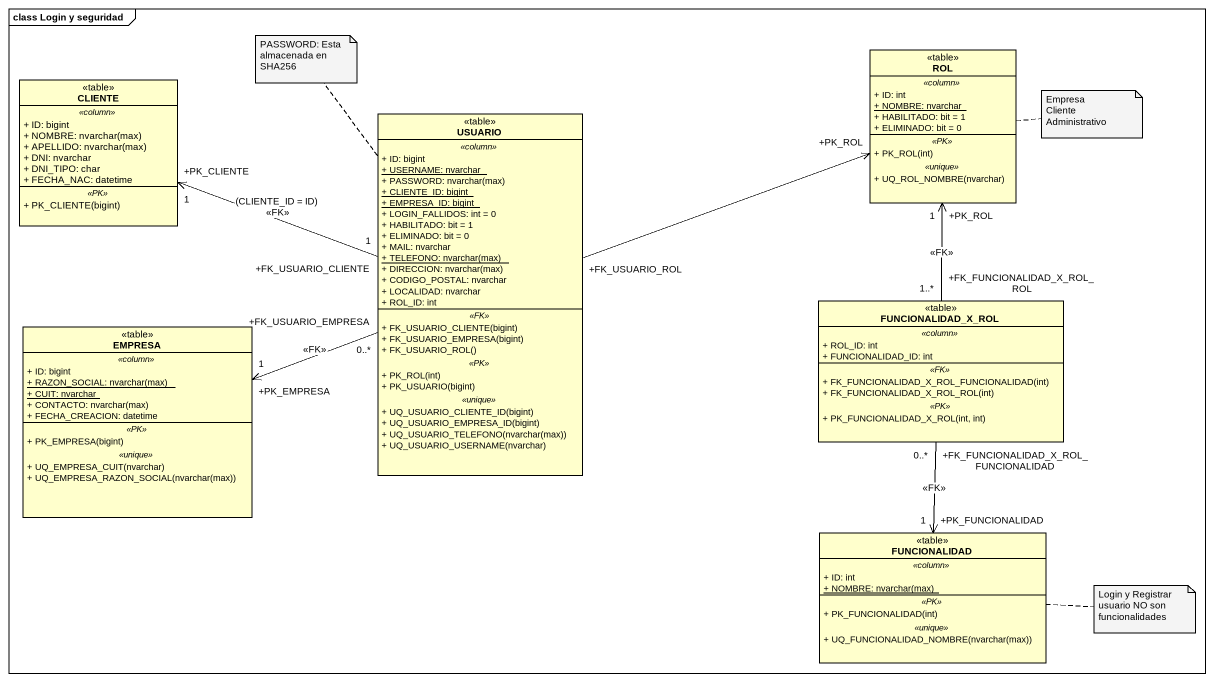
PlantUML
@startuml
mainframe class Login y seguridad
hide circle
hide empty members
skinparam classAttributeIconSize 0
class ROL <<table>> {
  .. <<column>> ..
  + ID: int
  {static} + NOMBRE: nvarchar
  + HABILITADO: bit = 1
  + ELIMINADO: bit = 0
  .. <<PK>> ..
  + PK_ROL(int)
  .. <<unique>> ..
  + UQ_ROL_NOMBRE(nvarchar)
}
class CLIENTE <<table>> {
  .. <<column>> ..
  + ID: bigint
  {field} + NOMBRE: nvarchar(max)
  {field} + APELLIDO: nvarchar(max)
  + DNI: nvarchar
  + DNI_TIPO: char
  + FECHA_NAC: datetime
  .. <<PK>> ..
  + PK_CLIENTE(bigint)
}
class USUARIO <<table>> {
  .. <<column>> ..
  + ID: bigint
  {static} + USERNAME: nvarchar
  {field} + PASSWORD: nvarchar(max)
  {static} + CLIENTE_ID: bigint
  {static} + EMPRESA_ID: bigint
  + LOGIN_FALLIDOS: int = 0
  + HABILITADO: bit = 1
  + ELIMINADO: bit = 0
  + MAIL: nvarchar
  {static} {field} + TELEFONO: nvarchar(max)
  {field} + DIRECCION: nvarchar(max)
  + CODIGO_POSTAL: nvarchar
  + LOCALIDAD: nvarchar
  + ROL_ID: int
  .. <<FK>> ..
  + FK_USUARIO_CLIENTE(bigint)
  + FK_USUARIO_EMPRESA(bigint)
  + FK_USUARIO_ROL()
  .. <<PK>> ..
  + PK_ROL(int)
  + PK_USUARIO(bigint)
  .. <<unique>> ..
  + UQ_USUARIO_CLIENTE_ID(bigint)
  + UQ_USUARIO_EMPRESA_ID(bigint)
  + UQ_USUARIO_TELEFONO(nvarchar(max))
  + UQ_USUARIO_USERNAME(nvarchar)
}
class FUNCIONALIDAD_X_ROL <<table>> {
  .. <<column>> ..
  + ROL_ID: int
  + FUNCIONALIDAD_ID: int
  .. <<FK>> ..
  + FK_FUNCIONALIDAD_X_ROL_FUNCIONALIDAD(int)
  + FK_FUNCIONALIDAD_X_ROL_ROL(int)
  .. <<PK>> ..
  + PK_FUNCIONALIDAD_X_ROL(int, int)
}
class EMPRESA <<table>> {
  .. <<column>> ..
  + ID: bigint
  {static} {field} + RAZON_SOCIAL: nvarchar(max)
  {static} + CUIT: nvarchar
  {field} + CONTACTO: nvarchar(max)
  + FECHA_CREACION: datetime
  .. <<PK>> ..
  + PK_EMPRESA(bigint)
  .. <<unique>> ..
  + UQ_EMPRESA_CUIT(nvarchar)
  + UQ_EMPRESA_RAZON_SOCIAL(nvarchar(max))
}
class FUNCIONALIDAD <<table>> {
  .. <<column>> ..
  + ID: int
  {static} {field} + NOMBRE: nvarchar(max)
  .. <<PK>> ..
  + PK_FUNCIONALIDAD(int)
  .. <<unique>> ..
  + UQ_FUNCIONALIDAD_NOMBRE(nvarchar(max))
}
USUARIO "+FK_USUARIO_ROL" -right-> "+PK_ROL" ROL
USUARIO "+FK_USUARIO_CLIENTE\n1" -left-> "+PK_CLIENTE\n1" CLIENTE : (CLIENTE_ID = ID)\n<<FK>>
USUARIO "+FK_USUARIO_EMPRESA\n0..*" -left-> "+PK_EMPRESA\n1" EMPRESA : <<FK>>
FUNCIONALIDAD_X_ROL "+FK_FUNCIONALIDAD_X_ROL_ROL\n1..*" -up-> "+PK_ROL\n1" ROL : <<FK>>
FUNCIONALIDAD_X_ROL "+FK_FUNCIONALIDAD_X_ROL_FUNCIONALIDAD\n0..*" --> "+PK_FUNCIONALIDAD\n1" FUNCIONALIDAD : <<FK>>
note top of USUARIO : PASSWORD: Esta almacenada en SHA256
note right of ROL
  Empresa
  Cliente
  Administrativo
end note
note right of FUNCIONALIDAD : Login y Registrar usuario NO son funcionalidades
@enduml
